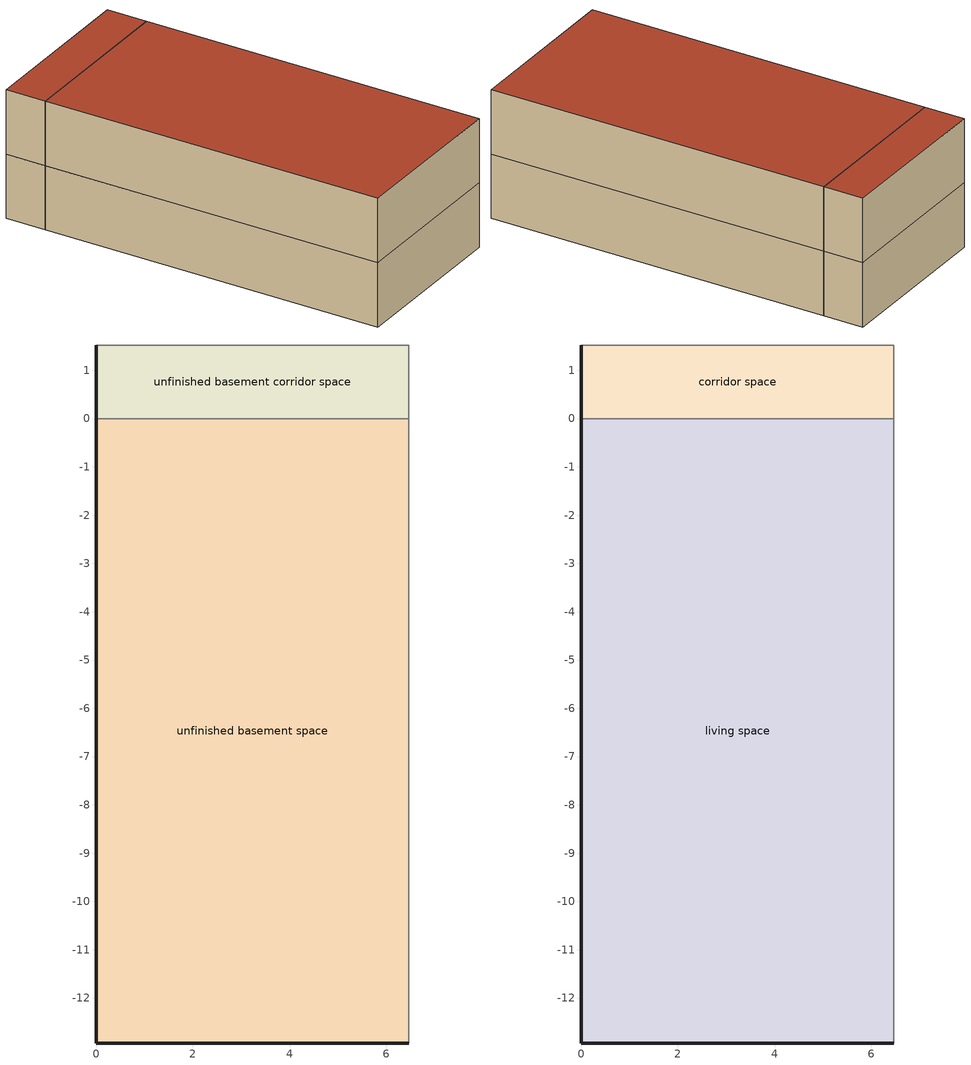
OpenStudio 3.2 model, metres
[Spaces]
unfinished basement corridor space
 floor foundation: 0,0 0,1.52 6.47,1.52 6.47,0 z-2.44
 wall foundation: 0,1.52 0,0 z-2.44:0
 wall adiabatic: 6.47,0 6.47,1.52 0,1.52 z-2.44:0
 wall to unfinished basement space: 0,0 6.47,0 z-2.44:0
unfinished basement space
 floor foundation: 0,-12.93 0,0 6.47,0 6.47,-12.93 z-2.44
 wall foundation: 0,0 0,-12.93 6.47,-12.93 z-2.44:0
 wall adiabatic: 6.47,-12.93 6.47,0 z-2.44:0
living space
 floor to unfinished basement space: 0,-12.93 0,0 6.47,0 6.47,-12.93 z0
 wall outside: 0,0 0,-12.93 6.47,-12.93 z0:2.44
 wall adiabatic: 6.47,-12.93 6.47,0 0,0 z0:2.44
 roof outside: 6.47,-12.93 6.47,0 0,0 0,-12.93 z2.44
corridor space
 floor to unfinished basement corridor space: 0,0 0,1.52 6.47,1.52 6.47,0 z0
 wall outside: 0,1.52 0,0 z0:2.44
 wall adiabatic: 0,0 6.47,0 6.47,1.52 0,1.52 z0:2.44
 roof outside: 6.47,0 6.47,1.52 0,1.52 0,0 z2.44
[Site]
Denver Intl Ap_CO_USA: Latitude {deg}=39.83; Longitude {deg}=-104.65; Time Zone {hr}=-7; Elevation {m}=1650
[ClimateZones]
Climate Zone Institution Name 1=Building America; Climate Zone Document Year 1=0; Climate Zone Value 1=Cold
[Site:WaterMainsTemperature]
Calculation Method=Correlation; Annual Average Outdoor Air Temperature {C}=10.8753; Maximum Difference In Monthly Average Outdoor Air Temperatures {deltaC}=23.1524
[Site:GroundTemperature:Deep]
10.8753, 10.8753, 10.8753, 10.8753, 10.8753, 10.8753, 10.8753, 10.8753, 10.8753, 10.8753, 10.8753, 10.8753
[Building]
Building 1: North Axis {deg}=0; Standards Number of Stories=2; Standards Number of Above Ground Stories=1; Standards Building Type=multifamily; Standards Number of Living Units=8
[ThermalZone] Use Ideal Air Loads=No
living zone; corridor zone; unfinished basement corridor zone; unfinished basement zone
[Sizing:Zone] Zone Cooling Design Supply Air Temperature Input Method=SupplyAirTemperature; Zone Cooling Design Supply Air Temperature {C}=14; Zone Cooling Design Supply Air Temperature Difference {deltaC}=11.11; Zone Heating Design Supply Air Temperature Input Method=SupplyAirTemperature; Zone Heating Design Supply Air Temperature {C}=40; Zone Heating Design Supply Air Temperature Difference {deltaC}=11.11; Zone Cooling Design Supply Air Humidity Ratio {kg-H2O/kg-air}=0.0085; Zone Heating Design Supply Air Humidity Ratio {kg-H2O/kg-air}=0.008; Cooling Design Air Flow Method=DesignDay; Heating Design Air Flow Method=DesignDay; Account for Dedicated Outdoor Air System=No; Dedicated Outdoor Air System Control Strategy=NeutralSupplyAir; Dedicated Outdoor Air Low Setpoint Temperature for Design {C}=autosize; Dedicated Outdoor Air High Setpoint Temperature for Design {C}=autosize
living zone; corridor zone; unfinished basement corridor zone; unfinished basement zone
[Space]
Name | Space Type | Thermal Zone | Building Unit
living space | Space Type 1 | living zone | unit 1
corridor space | Space Type 2 | corridor zone
unfinished basement corridor space | Space Type 3 | unfinished basement corridor zone
unfinished basement space | Space Type 3 | unfinished basement zone
[SpaceType]
Name | Standards Space Type
Space Type 1 | living
Space Type 2 | corridor
Space Type 3 | unfinished basement
[BuildingUnit]
unit 1: Building Unit Type=Residential
[External:File]
8760.csv: File=8760.csv
[People:Definition]
res occupants|living space: Number of People Calculation Method=People; Number of People {people}=3.39; Fraction Radiant=0.319734; Sensible Heat Fraction=0.573; Carbon Dioxide Generation Rate {m3/s-W}=0; Enable ASHRAE 55 Comfort Warnings=No; Mean Radiant Temperature Calculation Type=ZoneAveraged
[People]
res occupants|living space: People Definition=res occupants|living space; Space or SpaceType=living space; Number of People Schedule=occupants; Activity Level Schedule=res occupants activity schedule; Multiplier=1
[Schedule:File]
occupants: External File=8760.csv; Column Number=1; Rows to Skip at Top=1; Number of Hours of Data=8760; Minutes per Item=60
[Schedule:Constant]
res occupants activity schedule: Value=112.539
